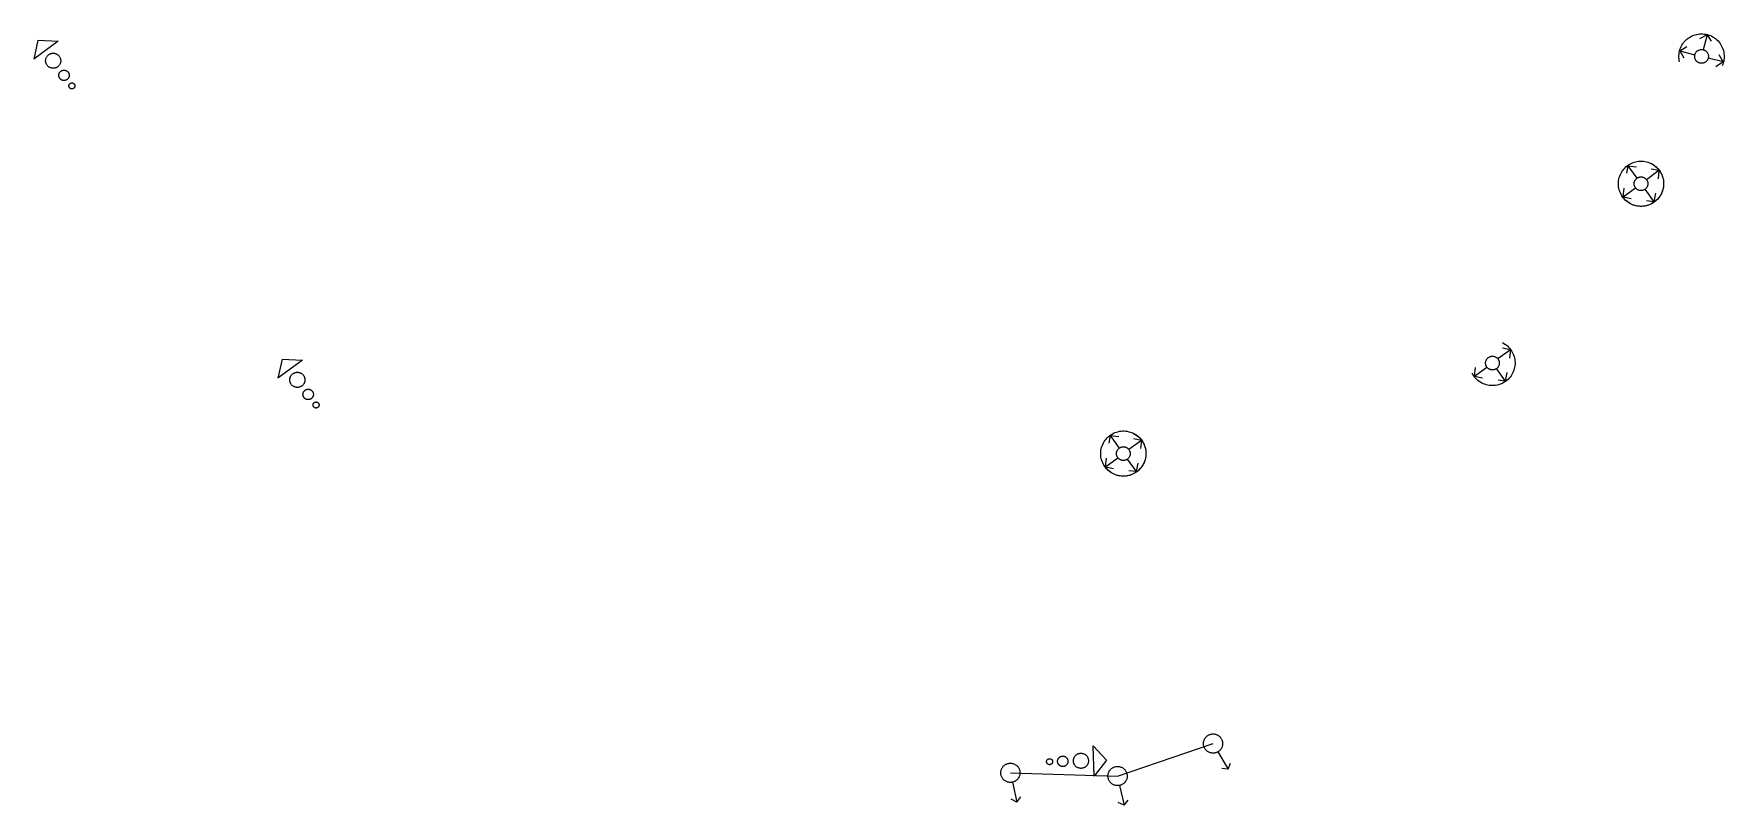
# Model space of a CAD drawing. Header units: inches. Extents: x 21905 to 29562, y 37649 to 43473.
# Drawn here: x 24422 to 24970, y 39892 to 40142 of the extents above; entities that cross this region are included whole.
import ezdxf

# ---------------------------------------------------------------- set-up
doc = ezdxf.new("R2010")
doc.units = ezdxf.units.IN
doc.header["$MEASUREMENT"] = 0

msp = doc.modelspace()

# ---------------------------------------------------------------- linework, layer by layer
for points in [[(24955.54, 40133.16), (24955.43, 40133.66), (24955.36, 40134.16), (24955.33, 40134.67), (24955.33, 40135.18), (24955.36, 40135.68), (24955.43, 40136.19), (24955.54, 40136.68), (24955.68, 40137.17), (24955.85, 40137.65), (24956.05, 40138.12), (24956.29, 40138.57), (24956.56, 40139), (24956.85, 40139.41), (24957.18, 40139.8), (24957.53, 40140.17), (24957.9, 40140.51), (24958.3, 40140.83), (24958.72, 40141.12), (24959.15, 40141.38), (24959.61, 40141.6), (24960.08, 40141.8), (24960.56, 40141.96), (24961.05, 40142.09), (24961.55, 40142.18), (24962.05, 40142.24), (24962.56, 40142.27), (24963.07, 40142.26), (24963.58, 40142.21), (24964.08, 40142.13), (24964.57, 40142.02), (24965.06, 40141.87), (24965.53, 40141.69), (24965.99, 40141.47), (24966.44, 40141.23), (24966.87, 40140.95), (24967.27, 40140.65), (24967.66, 40140.32), (24968.02, 40139.96), (24968.35, 40139.58), (24968.66, 40139.17), (24968.94, 40138.75), (24969.19, 40138.31), (24969.41, 40137.85), (24969.59, 40137.38), (24969.75, 40136.89), (24969.87, 40136.4), (24969.95, 40135.9), (24970, 40135.39), (24970.02, 40134.88), (24969.99, 40134.37), (24969.94, 40133.87), (24969.85, 40133.37), (24969.72, 40132.88), (24969.57, 40132.39), (24969.37, 40131.92)], [(24964.47, 40141.96), (24962, 40140.62)], [(24964.47, 40141.96), (24963.22, 40137.1)], [(24964.47, 40141.96), (24965.81, 40139.87)], [(24423.12, 40140.2), (24421.79, 40134.03)], [(24429.73, 40139.94), (24421.79, 40134.03)], [(24423.12, 40140.2), (24429.73, 40139.94)], [(24430.53, 40133.54), (24430.52, 40133.37), (24430.5, 40133.2), (24430.47, 40133.03), (24430.43, 40132.86), (24430.38, 40132.7), (24430.32, 40132.54), (24430.24, 40132.39), (24430.16, 40132.24), (24430.06, 40132.1), (24429.95, 40131.96), (24429.84, 40131.83), (24429.72, 40131.72), (24429.59, 40131.61), (24429.45, 40131.5), (24429.3, 40131.41), (24429.15, 40131.33), (24429, 40131.26), (24428.83, 40131.21), (24428.67, 40131.16), (24428.5, 40131.12), (24428.33, 40131.1), (24428.16, 40131.09), (24427.99, 40131.09), (24427.82, 40131.1), (24427.65, 40131.12), (24427.48, 40131.16), (24427.32, 40131.21), (24427.16, 40131.26), (24427, 40131.33), (24426.85, 40131.41), (24426.71, 40131.5), (24426.57, 40131.61), (24426.44, 40131.72), (24426.31, 40131.83), (24426.2, 40131.96), (24426.09, 40132.1), (24426, 40132.24), (24425.91, 40132.39), (24425.84, 40132.54), (24425.77, 40132.7), (24425.72, 40132.86), (24425.68, 40133.03), (24425.65, 40133.2), (24425.63, 40133.37), (24425.63, 40133.54), (24425.63, 40133.71), (24425.65, 40133.88), (24425.68, 40134.05), (24425.72, 40134.21), (24425.77, 40134.38), (24425.84, 40134.53), (24425.91, 40134.69), (24426, 40134.84), (24426.09, 40134.98), (24426.2, 40135.11), (24426.31, 40135.24), (24426.44, 40135.36), (24426.57, 40135.47), (24426.71, 40135.57), (24426.85, 40135.66), (24427, 40135.74), (24427.16, 40135.81), (24427.32, 40135.87), (24427.48, 40135.91), (24427.65, 40135.95), (24427.82, 40135.97), (24427.99, 40135.99), (24428.16, 40135.99), (24428.33, 40135.97), (24428.5, 40135.95), (24428.67, 40135.91), (24428.83, 40135.87), (24429, 40135.81), (24429.15, 40135.74), (24429.3, 40135.66), (24429.45, 40135.57), (24429.59, 40135.47), (24429.72, 40135.36), (24429.84, 40135.24), (24429.95, 40135.11), (24430.06, 40134.98), (24430.16, 40134.84), (24430.24, 40134.69), (24430.32, 40134.53), (24430.38, 40134.38), (24430.43, 40134.21), (24430.47, 40134.05), (24430.5, 40133.88), (24430.52, 40133.71), (24430.53, 40133.54)], [(24955.66, 40136.74), (24957.91, 40138.19)], [(24955.66, 40136.74), (24960.52, 40135.5)], [(24955.66, 40136.74), (24956.91, 40134.43)], [(24964.9, 40134.94), (24964.89, 40134.79), (24964.88, 40134.63), (24964.85, 40134.48), (24964.81, 40134.33), (24964.77, 40134.18), (24964.71, 40134.04), (24964.64, 40133.9), (24964.56, 40133.76), (24964.47, 40133.64), (24964.38, 40133.51), (24964.28, 40133.4), (24964.16, 40133.29), (24964.04, 40133.19), (24963.92, 40133.1), (24963.79, 40133.02), (24963.65, 40132.94), (24963.51, 40132.88), (24963.36, 40132.83), (24963.21, 40132.78), (24963.06, 40132.75), (24962.91, 40132.73), (24962.75, 40132.72), (24962.6, 40132.72), (24962.44, 40132.73), (24962.29, 40132.75), (24962.13, 40132.78), (24961.99, 40132.83), (24961.84, 40132.88), (24961.7, 40132.94), (24961.56, 40133.02), (24961.43, 40133.1), (24961.3, 40133.19), (24961.18, 40133.29), (24961.07, 40133.4), (24960.97, 40133.51), (24960.87, 40133.64), (24960.78, 40133.76), (24960.71, 40133.9), (24960.64, 40134.04), (24960.58, 40134.18), (24960.53, 40134.33), (24960.49, 40134.48), (24960.47, 40134.63), (24960.45, 40134.79), (24960.45, 40134.94), (24960.45, 40135.1), (24960.47, 40135.25), (24960.49, 40135.41), (24960.53, 40135.56), (24960.58, 40135.71), (24960.64, 40135.85), (24960.71, 40135.99), (24960.78, 40136.12), (24960.87, 40136.25), (24960.97, 40136.38), (24961.07, 40136.49), (24961.18, 40136.6), (24961.3, 40136.7), (24961.43, 40136.79), (24961.56, 40136.87), (24961.7, 40136.95), (24961.84, 40137.01), (24961.99, 40137.06), (24962.13, 40137.1), (24962.29, 40137.14), (24962.44, 40137.16), (24962.6, 40137.17), (24962.75, 40137.17), (24962.91, 40137.16), (24963.06, 40137.14), (24963.21, 40137.1), (24963.36, 40137.06), (24963.51, 40137.01), (24963.65, 40136.95), (24963.79, 40136.87), (24963.92, 40136.79), (24964.04, 40136.7), (24964.16, 40136.6), (24964.28, 40136.49), (24964.38, 40136.38), (24964.47, 40136.25), (24964.56, 40136.12), (24964.64, 40135.99), (24964.71, 40135.85), (24964.77, 40135.71), (24964.81, 40135.56), (24964.85, 40135.41), (24964.88, 40135.25), (24964.89, 40135.1), (24964.9, 40134.94)], [(24433.28, 40128.81), (24433.28, 40128.69), (24433.27, 40128.58), (24433.25, 40128.46), (24433.22, 40128.35), (24433.18, 40128.23), (24433.14, 40128.12), (24433.08, 40128.02), (24433.03, 40127.92), (24432.96, 40127.82), (24432.89, 40127.73), (24432.81, 40127.64), (24432.72, 40127.56), (24432.63, 40127.48), (24432.54, 40127.41), (24432.44, 40127.35), (24432.33, 40127.29), (24432.23, 40127.25), (24432.12, 40127.21), (24432, 40127.17), (24431.89, 40127.15), (24431.77, 40127.13), (24431.65, 40127.12), (24431.54, 40127.12), (24431.42, 40127.13), (24431.3, 40127.15), (24431.19, 40127.17), (24431.07, 40127.21), (24430.96, 40127.25), (24430.86, 40127.29), (24430.75, 40127.35), (24430.65, 40127.41), (24430.56, 40127.48), (24430.47, 40127.56), (24430.38, 40127.64), (24430.3, 40127.73), (24430.23, 40127.82), (24430.16, 40127.92), (24430.11, 40128.02), (24430.05, 40128.12), (24430.01, 40128.23), (24429.97, 40128.35), (24429.94, 40128.46), (24429.92, 40128.58), (24429.91, 40128.69), (24429.91, 40128.81), (24429.91, 40128.93), (24429.92, 40129.05), (24429.94, 40129.16), (24429.97, 40129.28), (24430.01, 40129.39), (24430.05, 40129.5), (24430.11, 40129.6), (24430.16, 40129.7), (24430.23, 40129.8), (24430.3, 40129.9), (24430.38, 40129.98), (24430.47, 40130.06), (24430.56, 40130.14), (24430.65, 40130.21), (24430.75, 40130.27), (24430.86, 40130.33), (24430.96, 40130.38), (24431.07, 40130.42), (24431.19, 40130.45), (24431.3, 40130.47), (24431.42, 40130.49), (24431.54, 40130.5), (24431.65, 40130.5), (24431.77, 40130.49), (24431.89, 40130.47), (24432, 40130.45), (24432.12, 40130.42), (24432.23, 40130.38), (24432.33, 40130.33), (24432.44, 40130.27), (24432.54, 40130.21), (24432.63, 40130.14), (24432.72, 40130.06), (24432.81, 40129.98), (24432.89, 40129.9), (24432.96, 40129.8), (24433.03, 40129.7), (24433.08, 40129.6), (24433.14, 40129.5), (24433.18, 40129.39), (24433.22, 40129.28), (24433.25, 40129.16), (24433.27, 40129.05), (24433.28, 40128.93), (24433.28, 40128.81)], [(24969.69, 40133.15), (24964.83, 40134.39)], [(24969.69, 40133.15), (24967.29, 40131.61)], [(24969.69, 40133.15), (24968.41, 40135.5)], [(24435.13, 40125.38), (24435.13, 40125.31), (24435.12, 40125.24), (24435.11, 40125.17), (24435.09, 40125.11), (24435.07, 40125.04), (24435.04, 40124.98), (24435.01, 40124.92), (24434.98, 40124.86), (24434.94, 40124.8), (24434.9, 40124.75), (24434.85, 40124.7), (24434.81, 40124.65), (24434.75, 40124.61), (24434.7, 40124.57), (24434.64, 40124.53), (24434.58, 40124.5), (24434.52, 40124.47), (24434.45, 40124.45), (24434.39, 40124.43), (24434.32, 40124.41), (24434.25, 40124.4), (24434.19, 40124.4), (24434.12, 40124.4), (24434.05, 40124.4), (24433.98, 40124.41), (24433.91, 40124.43), (24433.85, 40124.45), (24433.79, 40124.47), (24433.72, 40124.5), (24433.66, 40124.53), (24433.6, 40124.57), (24433.55, 40124.61), (24433.5, 40124.65), (24433.45, 40124.7), (24433.4, 40124.75), (24433.36, 40124.8), (24433.32, 40124.86), (24433.29, 40124.92), (24433.26, 40124.98), (24433.23, 40125.04), (24433.21, 40125.11), (24433.2, 40125.17), (24433.18, 40125.24), (24433.18, 40125.31), (24433.17, 40125.38), (24433.18, 40125.44), (24433.18, 40125.51), (24433.2, 40125.58), (24433.21, 40125.65), (24433.23, 40125.71), (24433.26, 40125.77), (24433.29, 40125.84), (24433.32, 40125.89), (24433.36, 40125.95), (24433.4, 40126.01), (24433.45, 40126.06), (24433.5, 40126.1), (24433.55, 40126.15), (24433.6, 40126.19), (24433.66, 40126.22), (24433.72, 40126.26), (24433.79, 40126.28), (24433.85, 40126.31), (24433.91, 40126.33), (24433.98, 40126.34), (24434.05, 40126.35), (24434.12, 40126.35), (24434.19, 40126.35), (24434.25, 40126.35), (24434.32, 40126.34), (24434.39, 40126.33), (24434.45, 40126.31), (24434.52, 40126.28), (24434.58, 40126.26), (24434.64, 40126.22), (24434.7, 40126.19), (24434.75, 40126.15), (24434.81, 40126.1), (24434.85, 40126.06), (24434.9, 40126.01), (24434.94, 40125.95), (24434.98, 40125.89), (24435.01, 40125.84), (24435.04, 40125.77), (24435.07, 40125.71), (24435.09, 40125.65), (24435.11, 40125.58), (24435.12, 40125.51), (24435.13, 40125.44), (24435.13, 40125.38)], [(24950.37, 40093.66), (24950.35, 40093.15), (24950.3, 40092.64), (24950.21, 40092.13), (24950.09, 40091.64), (24949.93, 40091.15), (24949.74, 40090.67), (24949.51, 40090.21), (24949.26, 40089.77), (24948.97, 40089.35), (24948.65, 40088.94), (24948.31, 40088.56), (24947.94, 40088.21), (24947.55, 40087.88), (24947.14, 40087.58), (24946.7, 40087.31), (24946.25, 40087.06), (24945.78, 40086.86), (24945.3, 40086.68), (24944.81, 40086.54), (24944.31, 40086.43), (24943.8, 40086.36), (24943.29, 40086.33), (24942.78, 40086.33), (24942.27, 40086.36), (24941.76, 40086.43), (24941.26, 40086.54), (24940.77, 40086.68), (24940.29, 40086.86), (24939.82, 40087.06), (24939.37, 40087.31), (24938.93, 40087.58), (24938.52, 40087.88), (24938.13, 40088.21), (24937.76, 40088.56), (24937.42, 40088.94), (24937.1, 40089.35), (24936.82, 40089.77), (24936.56, 40090.21), (24936.34, 40090.67), (24936.14, 40091.15), (24935.99, 40091.64), (24935.86, 40092.13), (24935.77, 40092.64), (24935.72, 40093.15), (24935.7, 40093.66), (24935.72, 40094.17), (24935.77, 40094.68), (24935.86, 40095.18), (24935.99, 40095.68), (24936.14, 40096.17), (24936.34, 40096.64), (24936.56, 40097.1), (24936.82, 40097.54), (24937.1, 40097.97), (24937.42, 40098.37), (24937.76, 40098.75), (24938.13, 40099.11), (24938.52, 40099.44), (24938.93, 40099.74), (24939.37, 40100.01), (24939.82, 40100.25), (24940.29, 40100.46), (24940.77, 40100.63), (24941.26, 40100.77), (24941.76, 40100.88), (24942.27, 40100.95), (24942.78, 40100.99), (24943.29, 40100.99), (24943.8, 40100.95), (24944.31, 40100.88), (24944.81, 40100.77), (24945.3, 40100.63), (24945.78, 40100.46), (24946.25, 40100.25), (24946.7, 40100.01), (24947.14, 40099.74), (24947.55, 40099.44), (24947.94, 40099.11), (24948.31, 40098.75), (24948.65, 40098.37), (24948.97, 40097.97), (24949.26, 40097.54), (24949.51, 40097.1), (24949.74, 40096.64), (24949.93, 40096.17), (24950.09, 40095.68), (24950.21, 40095.18), (24950.3, 40094.68), (24950.35, 40094.17), (24950.37, 40093.66)], [(24946.19, 40100.3), (24946.64, 40100.07), (24947.07, 40099.8), (24947.48, 40099.51), (24947.88, 40099.19), (24948.25, 40098.84), (24948.59, 40098.47), (24948.91, 40098.07), (24949.2, 40097.65), (24949.46, 40097.22), (24949.69, 40096.76), (24949.89, 40096.29), (24950.05, 40095.81), (24950.18, 40095.32), (24950.28, 40094.82), (24950.34, 40094.32), (24950.37, 40093.81), (24950.36, 40093.3), (24950.32, 40092.8), (24950.24, 40092.3), (24950.13, 40091.8), (24949.98, 40091.31), (24949.8, 40090.84), (24949.59, 40090.38), (24949.35, 40089.93), (24949.07, 40089.5), (24948.77, 40089.09), (24948.44, 40088.71), (24948.08, 40088.35), (24947.7, 40088.01), (24947.3, 40087.7), (24946.88, 40087.42), (24946.43, 40087.17), (24945.98, 40086.95), (24945.5, 40086.76), (24945.02, 40086.6), (24944.53, 40086.48), (24944.03, 40086.4), (24943.52, 40086.34), (24943.01, 40086.33), (24942.51, 40086.34), (24942, 40086.4), (24941.5, 40086.49), (24941.01, 40086.61), (24940.52, 40086.76), (24940.05, 40086.95), (24939.59, 40087.18), (24939.15, 40087.43), (24938.73, 40087.71), (24938.33, 40088.02), (24937.95, 40088.36), (24937.6, 40088.72), (24937.27, 40089.11), (24936.96, 40089.52), (24936.69, 40089.95), (24936.45, 40090.39)], [(24938.75, 40099.49), (24938.28, 40097.06)], [(24938.75, 40099.49), (24941.72, 40095.45)], [(24938.75, 40099.49), (24941.54, 40099.17)], [(24948.87, 40097.94), (24944.83, 40094.97)], [(24948.87, 40097.94), (24946.3, 40098.43)], [(24948.87, 40097.94), (24948.57, 40095.28)], [(24937.2, 40089.37), (24941.24, 40092.34)], [(24937.2, 40089.37), (24937.53, 40092.21)], [(24945.26, 40093.66), (24945.26, 40093.5), (24945.24, 40093.35), (24945.21, 40093.19), (24945.18, 40093.04), (24945.13, 40092.9), (24945.07, 40092.75), (24945, 40092.61), (24944.92, 40092.48), (24944.84, 40092.35), (24944.74, 40092.23), (24944.64, 40092.11), (24944.53, 40092), (24944.41, 40091.9), (24944.28, 40091.81), (24944.15, 40091.73), (24944.01, 40091.66), (24943.87, 40091.59), (24943.72, 40091.54), (24943.57, 40091.5), (24943.42, 40091.46), (24943.27, 40091.44), (24943.11, 40091.43), (24942.96, 40091.43), (24942.8, 40091.44), (24942.65, 40091.46), (24942.5, 40091.5), (24942.35, 40091.54), (24942.2, 40091.59), (24942.06, 40091.66), (24941.92, 40091.73), (24941.79, 40091.81), (24941.67, 40091.9), (24941.55, 40092), (24941.43, 40092.11), (24941.33, 40092.23), (24941.23, 40092.35), (24941.15, 40092.48), (24941.07, 40092.61), (24941, 40092.75), (24940.94, 40092.9), (24940.9, 40093.04), (24940.86, 40093.19), (24940.83, 40093.35), (24940.81, 40093.5), (24940.81, 40093.66), (24940.81, 40093.81), (24940.83, 40093.97), (24940.86, 40094.12), (24940.9, 40094.27), (24940.94, 40094.42), (24941, 40094.56), (24941.07, 40094.7), (24941.15, 40094.84), (24941.23, 40094.97), (24941.33, 40095.09), (24941.43, 40095.2), (24941.55, 40095.31), (24941.67, 40095.41), (24941.79, 40095.5), (24941.92, 40095.59), (24942.06, 40095.66), (24942.2, 40095.72), (24942.35, 40095.77), (24942.5, 40095.82), (24942.65, 40095.85), (24942.8, 40095.87), (24942.96, 40095.88), (24943.11, 40095.88), (24943.27, 40095.87), (24943.42, 40095.85), (24943.57, 40095.82), (24943.72, 40095.77), (24943.87, 40095.72), (24944.01, 40095.66), (24944.15, 40095.59), (24944.28, 40095.5), (24944.41, 40095.41), (24944.53, 40095.31), (24944.64, 40095.2), (24944.74, 40095.09), (24944.84, 40094.97), (24944.92, 40094.84), (24945, 40094.7), (24945.07, 40094.56), (24945.13, 40094.42), (24945.18, 40094.27), (24945.21, 40094.12), (24945.24, 40093.97), (24945.26, 40093.81), (24945.26, 40093.66)], [(24947.32, 40087.82), (24944.35, 40091.86)], [(24937.2, 40089.37), (24939.83, 40088.87)], [(24947.32, 40087.82), (24944.86, 40088.1)], [(24947.32, 40087.82), (24947.85, 40090.58)], [(24898, 40042.17), (24898.45, 40041.94), (24898.89, 40041.68), (24899.3, 40041.38), (24899.7, 40041.06), (24900.06, 40040.71), (24900.41, 40040.34), (24900.73, 40039.94), (24901.02, 40039.52), (24901.28, 40039.09), (24901.51, 40038.63), (24901.7, 40038.17), (24901.87, 40037.68), (24902, 40037.19), (24902.1, 40036.69), (24902.16, 40036.19), (24902.19, 40035.68), (24902.18, 40035.18), (24902.14, 40034.67), (24902.06, 40034.17), (24901.95, 40033.67), (24901.8, 40033.18), (24901.62, 40032.71), (24901.41, 40032.25), (24901.16, 40031.8), (24900.89, 40031.37), (24900.59, 40030.97), (24900.26, 40030.58), (24899.9, 40030.22), (24899.52, 40029.88), (24899.12, 40029.57), (24898.69, 40029.29), (24898.25, 40029.04), (24897.8, 40028.82), (24897.32, 40028.63), (24896.84, 40028.47), (24896.35, 40028.35), (24895.85, 40028.27), (24895.34, 40028.21), (24894.83, 40028.2), (24894.32, 40028.22), (24893.82, 40028.27), (24893.32, 40028.36), (24892.83, 40028.48), (24892.34, 40028.64), (24891.87, 40028.83), (24891.41, 40029.05), (24890.97, 40029.3), (24890.55, 40029.58), (24890.15, 40029.89), (24889.77, 40030.23), (24889.41, 40030.59), (24889.08, 40030.98), (24888.78, 40031.39), (24888.51, 40031.82), (24888.27, 40032.27)], [(24897.08, 40035.53), (24897.08, 40035.37), (24897.06, 40035.22), (24897.03, 40035.06), (24897, 40034.91), (24896.95, 40034.77), (24896.89, 40034.62), (24896.82, 40034.48), (24896.74, 40034.35), (24896.66, 40034.22), (24896.56, 40034.1), (24896.46, 40033.98), (24896.34, 40033.87), (24896.23, 40033.77), (24896.1, 40033.68), (24895.97, 40033.6), (24895.83, 40033.53), (24895.69, 40033.46), (24895.54, 40033.41), (24895.39, 40033.37), (24895.24, 40033.33), (24895.09, 40033.31), (24894.93, 40033.3), (24894.78, 40033.3), (24894.62, 40033.31), (24894.47, 40033.33), (24894.32, 40033.37), (24894.17, 40033.41), (24894.02, 40033.46), (24893.88, 40033.53), (24893.74, 40033.6), (24893.61, 40033.68), (24893.48, 40033.77), (24893.36, 40033.87), (24893.25, 40033.98), (24893.15, 40034.1), (24893.05, 40034.22), (24892.97, 40034.35), (24892.89, 40034.48), (24892.82, 40034.62), (24892.76, 40034.77), (24892.71, 40034.91), (24892.68, 40035.06), (24892.65, 40035.22), (24892.63, 40035.37), (24892.63, 40035.53), (24892.63, 40035.68), (24892.65, 40035.84), (24892.68, 40035.99), (24892.71, 40036.14), (24892.76, 40036.29), (24892.82, 40036.43), (24892.89, 40036.57), (24892.97, 40036.71), (24893.05, 40036.84), (24893.15, 40036.96), (24893.25, 40037.07), (24893.36, 40037.18), (24893.48, 40037.28), (24893.61, 40037.37), (24893.74, 40037.46), (24893.88, 40037.53), (24894.02, 40037.59), (24894.17, 40037.65), (24894.32, 40037.69), (24894.47, 40037.72), (24894.62, 40037.74), (24894.78, 40037.75), (24894.93, 40037.75), (24895.09, 40037.74), (24895.24, 40037.72), (24895.39, 40037.69), (24895.54, 40037.65), (24895.69, 40037.59), (24895.83, 40037.53), (24895.97, 40037.46), (24896.1, 40037.37), (24896.23, 40037.28), (24896.34, 40037.18), (24896.46, 40037.07), (24896.56, 40036.96), (24896.66, 40036.84), (24896.74, 40036.71), (24896.82, 40036.57), (24896.89, 40036.43), (24896.95, 40036.29), (24897, 40036.14), (24897.03, 40035.99), (24897.06, 40035.84), (24897.08, 40035.68), (24897.08, 40035.53)], [(24900.69, 40039.81), (24896.65, 40036.85)], [(24900.69, 40039.81), (24898.12, 40040.31)], [(24900.69, 40039.81), (24900.38, 40037.15)], [(24502.3, 40036.75), (24500.97, 40030.58)], [(24508.91, 40036.48), (24500.97, 40030.58)], [(24502.3, 40036.75), (24508.91, 40036.48)], [(24509.71, 40030.08), (24509.7, 40029.91), (24509.68, 40029.74), (24509.65, 40029.57), (24509.61, 40029.41), (24509.56, 40029.24), (24509.5, 40029.09), (24509.42, 40028.93), (24509.34, 40028.78), (24509.24, 40028.64), (24509.13, 40028.51), (24509.02, 40028.38), (24508.9, 40028.26), (24508.77, 40028.15), (24508.63, 40028.05), (24508.48, 40027.96), (24508.33, 40027.88), (24508.18, 40027.81), (24508.01, 40027.75), (24507.85, 40027.7), (24507.68, 40027.67), (24507.51, 40027.64), (24507.34, 40027.63), (24507.17, 40027.63), (24507, 40027.64), (24506.83, 40027.67), (24506.66, 40027.7), (24506.5, 40027.75), (24506.34, 40027.81), (24506.18, 40027.88), (24506.03, 40027.96), (24505.89, 40028.05), (24505.75, 40028.15), (24505.62, 40028.26), (24505.49, 40028.38), (24505.38, 40028.51), (24505.27, 40028.64), (24505.18, 40028.78), (24505.09, 40028.93), (24505.02, 40029.09), (24504.95, 40029.24), (24504.9, 40029.41), (24504.86, 40029.57), (24504.83, 40029.74), (24504.81, 40029.91), (24504.81, 40030.08), (24504.81, 40030.25), (24504.83, 40030.42), (24504.86, 40030.59), (24504.9, 40030.76), (24504.95, 40030.92), (24505.02, 40031.08), (24505.09, 40031.23), (24505.18, 40031.38), (24505.27, 40031.52), (24505.38, 40031.66), (24505.49, 40031.78), (24505.62, 40031.9), (24505.75, 40032.01), (24505.89, 40032.11), (24506.03, 40032.2), (24506.18, 40032.28), (24506.34, 40032.35), (24506.5, 40032.41), (24506.66, 40032.46), (24506.83, 40032.5), (24507, 40032.52), (24507.17, 40032.53), (24507.34, 40032.53), (24507.51, 40032.52), (24507.68, 40032.5), (24507.85, 40032.46), (24508.01, 40032.41), (24508.18, 40032.35), (24508.33, 40032.28), (24508.48, 40032.2), (24508.63, 40032.11), (24508.77, 40032.01), (24508.9, 40031.9), (24509.02, 40031.78), (24509.13, 40031.66), (24509.24, 40031.52), (24509.34, 40031.38), (24509.42, 40031.23), (24509.5, 40031.08), (24509.56, 40030.92), (24509.61, 40030.76), (24509.65, 40030.59), (24509.68, 40030.42), (24509.7, 40030.25), (24509.71, 40030.08)], [(24889.02, 40031.24), (24893.06, 40034.21)], [(24889.02, 40031.24), (24889.34, 40034.08)], [(24899.14, 40029.69), (24896.17, 40033.73)], [(24899.14, 40029.69), (24899.67, 40032.45)], [(24512.46, 40025.36), (24512.46, 40025.24), (24512.45, 40025.12), (24512.43, 40025.01), (24512.4, 40024.89), (24512.36, 40024.78), (24512.32, 40024.67), (24512.26, 40024.56), (24512.21, 40024.46), (24512.14, 40024.36), (24512.07, 40024.27), (24511.99, 40024.18), (24511.9, 40024.1), (24511.81, 40024.03), (24511.72, 40023.96), (24511.62, 40023.9), (24511.51, 40023.84), (24511.41, 40023.79), (24511.3, 40023.75), (24511.18, 40023.72), (24511.07, 40023.69), (24510.95, 40023.68), (24510.83, 40023.67), (24510.72, 40023.67), (24510.6, 40023.68), (24510.48, 40023.69), (24510.37, 40023.72), (24510.25, 40023.75), (24510.14, 40023.79), (24510.04, 40023.84), (24509.93, 40023.9), (24509.83, 40023.96), (24509.74, 40024.03), (24509.65, 40024.1), (24509.56, 40024.18), (24509.48, 40024.27), (24509.41, 40024.36), (24509.34, 40024.46), (24509.29, 40024.56), (24509.23, 40024.67), (24509.19, 40024.78), (24509.15, 40024.89), (24509.12, 40025.01), (24509.1, 40025.12), (24509.09, 40025.24), (24509.09, 40025.36), (24509.09, 40025.47), (24509.1, 40025.59), (24509.12, 40025.71), (24509.15, 40025.82), (24509.19, 40025.93), (24509.23, 40026.04), (24509.29, 40026.15), (24509.34, 40026.25), (24509.41, 40026.35), (24509.48, 40026.44), (24509.56, 40026.53), (24509.65, 40026.61), (24509.74, 40026.69), (24509.83, 40026.75), (24509.93, 40026.82), (24510.04, 40026.87), (24510.14, 40026.92), (24510.25, 40026.96), (24510.37, 40026.99), (24510.48, 40027.02), (24510.6, 40027.03), (24510.72, 40027.04), (24510.83, 40027.04), (24510.95, 40027.03), (24511.07, 40027.02), (24511.18, 40026.99), (24511.3, 40026.96), (24511.41, 40026.92), (24511.51, 40026.87), (24511.62, 40026.82), (24511.72, 40026.75), (24511.81, 40026.69), (24511.9, 40026.61), (24511.99, 40026.53), (24512.07, 40026.44), (24512.14, 40026.35), (24512.21, 40026.25), (24512.26, 40026.15), (24512.32, 40026.04), (24512.36, 40025.93), (24512.4, 40025.82), (24512.43, 40025.71), (24512.45, 40025.59), (24512.46, 40025.47), (24512.46, 40025.36)], [(24889.02, 40031.24), (24891.65, 40030.74)], [(24899.14, 40029.69), (24896.67, 40029.98)], [(24514.31, 40021.92), (24514.31, 40021.85), (24514.3, 40021.79), (24514.29, 40021.72), (24514.27, 40021.65), (24514.25, 40021.59), (24514.22, 40021.52), (24514.19, 40021.46), (24514.16, 40021.4), (24514.12, 40021.35), (24514.08, 40021.29), (24514.03, 40021.24), (24513.99, 40021.2), (24513.93, 40021.15), (24513.88, 40021.11), (24513.82, 40021.08), (24513.76, 40021.04), (24513.7, 40021.02), (24513.63, 40020.99), (24513.57, 40020.97), (24513.5, 40020.96), (24513.43, 40020.95), (24513.37, 40020.94), (24513.3, 40020.94), (24513.23, 40020.95), (24513.16, 40020.96), (24513.09, 40020.97), (24513.03, 40020.99), (24512.97, 40021.02), (24512.9, 40021.04), (24512.84, 40021.08), (24512.78, 40021.11), (24512.73, 40021.15), (24512.68, 40021.2), (24512.63, 40021.24), (24512.58, 40021.29), (24512.54, 40021.35), (24512.5, 40021.4), (24512.47, 40021.46), (24512.44, 40021.52), (24512.41, 40021.59), (24512.39, 40021.65), (24512.38, 40021.72), (24512.36, 40021.79), (24512.36, 40021.85), (24512.35, 40021.92), (24512.36, 40021.99), (24512.36, 40022.06), (24512.38, 40022.13), (24512.39, 40022.19), (24512.41, 40022.26), (24512.44, 40022.32), (24512.47, 40022.38), (24512.5, 40022.44), (24512.54, 40022.5), (24512.58, 40022.55), (24512.63, 40022.6), (24512.68, 40022.65), (24512.73, 40022.69), (24512.78, 40022.73), (24512.84, 40022.77), (24512.9, 40022.8), (24512.97, 40022.83), (24513.03, 40022.85), (24513.09, 40022.87), (24513.16, 40022.88), (24513.23, 40022.89), (24513.3, 40022.9), (24513.37, 40022.9), (24513.43, 40022.89), (24513.5, 40022.88), (24513.57, 40022.87), (24513.63, 40022.85), (24513.7, 40022.83), (24513.76, 40022.8), (24513.82, 40022.77), (24513.88, 40022.73), (24513.93, 40022.69), (24513.99, 40022.65), (24514.03, 40022.6), (24514.08, 40022.55), (24514.12, 40022.5), (24514.16, 40022.44), (24514.19, 40022.38), (24514.22, 40022.32), (24514.25, 40022.26), (24514.27, 40022.19), (24514.29, 40022.13), (24514.3, 40022.06), (24514.31, 40021.99), (24514.31, 40021.92)], [(24782.49, 40006.17), (24782.47, 40005.65), (24782.42, 40005.14), (24782.33, 40004.64), (24782.2, 40004.14), (24782.04, 40003.66), (24781.85, 40003.18), (24781.63, 40002.72), (24781.37, 40002.28), (24781.09, 40001.85), (24780.77, 40001.45), (24780.43, 40001.07), (24780.06, 40000.71), (24779.67, 40000.39), (24779.25, 40000.08), (24778.82, 39999.81), (24778.37, 39999.57), (24777.9, 39999.36), (24777.42, 39999.19), (24776.93, 39999.05), (24776.43, 39998.94), (24775.92, 39998.87), (24775.41, 39998.84), (24774.9, 39998.84), (24774.39, 39998.87), (24773.88, 39998.94), (24773.38, 39999.05), (24772.89, 39999.19), (24772.4, 39999.36), (24771.94, 39999.57), (24771.48, 39999.81), (24771.05, 40000.08), (24770.64, 40000.39), (24770.24, 40000.71), (24769.88, 40001.07), (24769.53, 40001.45), (24769.22, 40001.85), (24768.93, 40002.28), (24768.68, 40002.72), (24768.45, 40003.18), (24768.26, 40003.66), (24768.1, 40004.14), (24767.98, 40004.64), (24767.89, 40005.14), (24767.84, 40005.65), (24767.82, 40006.17), (24767.84, 40006.68), (24767.89, 40007.19), (24767.98, 40007.69), (24768.1, 40008.19), (24768.26, 40008.67), (24768.45, 40009.15), (24768.68, 40009.61), (24768.93, 40010.05), (24769.22, 40010.48), (24769.53, 40010.88), (24769.88, 40011.26), (24770.24, 40011.62), (24770.64, 40011.94), (24771.05, 40012.25), (24771.48, 40012.52), (24771.94, 40012.76), (24772.4, 40012.97), (24772.89, 40013.14), (24773.38, 40013.28), (24773.88, 40013.39), (24774.39, 40013.46), (24774.9, 40013.5), (24775.41, 40013.5), (24775.92, 40013.46), (24776.43, 40013.39), (24776.93, 40013.28), (24777.42, 40013.14), (24777.9, 40012.97), (24778.37, 40012.76), (24778.82, 40012.52), (24779.25, 40012.25), (24779.67, 40011.94), (24780.06, 40011.62), (24780.43, 40011.26), (24780.77, 40010.88), (24781.09, 40010.48), (24781.37, 40010.05), (24781.63, 40009.61), (24781.85, 40009.15), (24782.04, 40008.67), (24782.2, 40008.19), (24782.33, 40007.69), (24782.42, 40007.19), (24782.47, 40006.68), (24782.49, 40006.17)], [(24778.3, 40012.81), (24778.75, 40012.58), (24779.19, 40012.31), (24779.6, 40012.02), (24779.99, 40011.7), (24780.36, 40011.35), (24780.71, 40010.97), (24781.02, 40010.58), (24781.31, 40010.16), (24781.57, 40009.72), (24781.8, 40009.27), (24782, 40008.8), (24782.17, 40008.32), (24782.3, 40007.83), (24782.39, 40007.33), (24782.46, 40006.83), (24782.48, 40006.32), (24782.48, 40005.81), (24782.43, 40005.31), (24782.36, 40004.8), (24782.24, 40004.31), (24782.1, 40003.82), (24781.92, 40003.35), (24781.7, 40002.89), (24781.46, 40002.44), (24781.19, 40002.01), (24780.88, 40001.6), (24780.55, 40001.22), (24780.2, 40000.85), (24779.82, 40000.52), (24779.42, 40000.21), (24778.99, 39999.93), (24778.55, 39999.67), (24778.09, 39999.45), (24777.62, 39999.27), (24777.14, 39999.11), (24776.64, 39998.99), (24776.14, 39998.9), (24775.64, 39998.85), (24775.13, 39998.83), (24774.62, 39998.85), (24774.12, 39998.91), (24773.62, 39998.99), (24773.12, 39999.12), (24772.64, 39999.27), (24772.17, 39999.46), (24771.71, 39999.68), (24771.27, 39999.94), (24770.85, 40000.22), (24770.45, 40000.53), (24770.07, 40000.87), (24769.71, 40001.23), (24769.38, 40001.62), (24769.08, 40002.03), (24768.81, 40002.46), (24768.57, 40002.9)], [(24770.87, 40012), (24770.4, 40009.57)], [(24770.87, 40012), (24773.83, 40007.96)], [(24770.87, 40012), (24773.66, 40011.68)], [(24780.99, 40010.45), (24776.95, 40007.48)], [(24780.99, 40010.45), (24778.41, 40010.94)], [(24780.99, 40010.45), (24780.68, 40007.79)], [(24769.31, 40001.88), (24773.36, 40004.85)], [(24769.31, 40001.88), (24769.64, 40004.72)], [(24777.38, 40006.17), (24777.37, 40006.01), (24777.36, 40005.86), (24777.33, 40005.7), (24777.29, 40005.55), (24777.24, 40005.4), (24777.19, 40005.26), (24777.12, 40005.12), (24777.04, 40004.99), (24776.95, 40004.86), (24776.86, 40004.73), (24776.75, 40004.62), (24776.64, 40004.51), (24776.52, 40004.41), (24776.4, 40004.32), (24776.27, 40004.24), (24776.13, 40004.16), (24775.99, 40004.1), (24775.84, 40004.05), (24775.69, 40004), (24775.54, 40003.97), (24775.38, 40003.95), (24775.23, 40003.94), (24775.07, 40003.94), (24774.92, 40003.95), (24774.77, 40003.97), (24774.61, 40004), (24774.46, 40004.05), (24774.32, 40004.1), (24774.18, 40004.16), (24774.04, 40004.24), (24773.91, 40004.32), (24773.78, 40004.41), (24773.66, 40004.51), (24773.55, 40004.62), (24773.45, 40004.73), (24773.35, 40004.86), (24773.26, 40004.99), (24773.19, 40005.12), (24773.12, 40005.26), (24773.06, 40005.4), (24773.01, 40005.55), (24772.97, 40005.7), (24772.95, 40005.86), (24772.93, 40006.01), (24772.93, 40006.17), (24772.93, 40006.32), (24772.95, 40006.48), (24772.97, 40006.63), (24773.01, 40006.78), (24773.06, 40006.93), (24773.12, 40007.07), (24773.19, 40007.21), (24773.26, 40007.35), (24773.35, 40007.47), (24773.45, 40007.6), (24773.55, 40007.71), (24773.66, 40007.82), (24773.78, 40007.92), (24773.91, 40008.01), (24774.04, 40008.09), (24774.18, 40008.17), (24774.32, 40008.23), (24774.46, 40008.28), (24774.61, 40008.33), (24774.77, 40008.36), (24774.92, 40008.38), (24775.07, 40008.39), (24775.23, 40008.39), (24775.38, 40008.38), (24775.54, 40008.36), (24775.69, 40008.33), (24775.84, 40008.28), (24775.99, 40008.23), (24776.13, 40008.17), (24776.27, 40008.09), (24776.4, 40008.01), (24776.52, 40007.92), (24776.64, 40007.82), (24776.75, 40007.71), (24776.86, 40007.6), (24776.95, 40007.47), (24777.04, 40007.35), (24777.12, 40007.21), (24777.19, 40007.07), (24777.24, 40006.93), (24777.29, 40006.78), (24777.33, 40006.63), (24777.36, 40006.48), (24777.37, 40006.32), (24777.38, 40006.17)], [(24779.44, 40000.33), (24776.47, 40004.37)], [(24769.31, 40001.88), (24771.95, 40001.38)], [(24779.44, 40000.33), (24776.97, 40000.61)], [(24779.44, 40000.33), (24779.96, 40003.09)], [(24738.51, 39902.67), (24773.27, 39901.63), (24804.25, 39912.16)], [(24738.51, 39902.67), (24773.27, 39901.63), (24804.25, 39912.16)], [(24765.69, 39901.55), (24765.4, 39911.44)], [(24769.7, 39906.81), (24765.4, 39911.44)], [(24807.36, 39912.34), (24807.36, 39912.13), (24807.35, 39911.91), (24807.33, 39911.69), (24807.29, 39911.48), (24807.23, 39911.27), (24807.16, 39911.06), (24807.08, 39910.86), (24806.98, 39910.67), (24806.87, 39910.48), (24806.75, 39910.3), (24806.61, 39910.13), (24806.46, 39909.97), (24806.31, 39909.82), (24806.14, 39909.68), (24805.96, 39909.56), (24805.77, 39909.45), (24805.58, 39909.35), (24805.38, 39909.26), (24805.18, 39909.19), (24804.97, 39909.13), (24804.75, 39909.09), (24804.54, 39909.06), (24804.32, 39909.05), (24804.1, 39909.05), (24803.88, 39909.07), (24803.67, 39909.1), (24803.46, 39909.15), (24803.25, 39909.21), (24803.05, 39909.29), (24802.85, 39909.38), (24802.66, 39909.48), (24802.47, 39909.6), (24802.3, 39909.73), (24802.13, 39909.87), (24801.98, 39910.03), (24801.84, 39910.19), (24801.7, 39910.36), (24801.59, 39910.54), (24801.48, 39910.73), (24801.39, 39910.93), (24801.31, 39911.13), (24801.24, 39911.34), (24801.19, 39911.55), (24801.16, 39911.77), (24801.14, 39911.98), (24801.13, 39912.2), (24801.14, 39912.42), (24801.17, 39912.63), (24801.21, 39912.85), (24801.26, 39913.06), (24801.33, 39913.26), (24801.42, 39913.46), (24801.51, 39913.66), (24801.63, 39913.85), (24801.75, 39914.03), (24801.89, 39914.2), (24802.03, 39914.35), (24802.19, 39914.5), (24802.36, 39914.64), (24802.54, 39914.77), (24802.72, 39914.88), (24802.92, 39914.98), (24803.12, 39915.07), (24803.32, 39915.14), (24803.53, 39915.2), (24803.74, 39915.24), (24803.96, 39915.27), (24804.18, 39915.28), (24804.39, 39915.28), (24804.61, 39915.26), (24804.83, 39915.23), (24805.04, 39915.18), (24805.25, 39915.12), (24805.45, 39915.04), (24805.65, 39914.95), (24805.84, 39914.84), (24806.02, 39914.73), (24806.2, 39914.6), (24806.36, 39914.45), (24806.52, 39914.3), (24806.66, 39914.14), (24806.79, 39913.96), (24806.91, 39913.78), (24807.02, 39913.59), (24807.11, 39913.4), (24807.19, 39913.19), (24807.25, 39912.99), (24807.3, 39912.77), (24807.34, 39912.56), (24807.36, 39912.34)], [(24807.36, 39912.34), (24807.36, 39912.13), (24807.35, 39911.91), (24807.33, 39911.69), (24807.29, 39911.48), (24807.23, 39911.27), (24807.16, 39911.06), (24807.08, 39910.86), (24806.98, 39910.67), (24806.87, 39910.48), (24806.75, 39910.3), (24806.61, 39910.13), (24806.46, 39909.97), (24806.31, 39909.82), (24806.14, 39909.68), (24805.96, 39909.56), (24805.77, 39909.45), (24805.58, 39909.35), (24805.38, 39909.26), (24805.18, 39909.19), (24804.97, 39909.13), (24804.75, 39909.09), (24804.54, 39909.06), (24804.32, 39909.05), (24804.1, 39909.05), (24803.88, 39909.07), (24803.67, 39909.1), (24803.46, 39909.15), (24803.25, 39909.21), (24803.05, 39909.29), (24802.85, 39909.38), (24802.66, 39909.48), (24802.47, 39909.6), (24802.3, 39909.73), (24802.13, 39909.87), (24801.98, 39910.03), (24801.84, 39910.19), (24801.7, 39910.36), (24801.59, 39910.54), (24801.48, 39910.73), (24801.39, 39910.93), (24801.31, 39911.13), (24801.24, 39911.34), (24801.19, 39911.55), (24801.16, 39911.77), (24801.14, 39911.98), (24801.13, 39912.2), (24801.14, 39912.42), (24801.17, 39912.63), (24801.21, 39912.85), (24801.26, 39913.06), (24801.33, 39913.26), (24801.42, 39913.46), (24801.51, 39913.66), (24801.63, 39913.85), (24801.75, 39914.03), (24801.89, 39914.2), (24802.03, 39914.35), (24802.19, 39914.5), (24802.36, 39914.64), (24802.54, 39914.77), (24802.72, 39914.88), (24802.92, 39914.98), (24803.12, 39915.07), (24803.32, 39915.14), (24803.53, 39915.2), (24803.74, 39915.24), (24803.96, 39915.27), (24804.18, 39915.28), (24804.39, 39915.28), (24804.61, 39915.26), (24804.83, 39915.23), (24805.04, 39915.18), (24805.25, 39915.12), (24805.45, 39915.04), (24805.65, 39914.95), (24805.84, 39914.84), (24806.02, 39914.73), (24806.2, 39914.6), (24806.36, 39914.45), (24806.52, 39914.3), (24806.66, 39914.14), (24806.79, 39913.96), (24806.91, 39913.78), (24807.02, 39913.59), (24807.11, 39913.4), (24807.19, 39913.19), (24807.25, 39912.99), (24807.3, 39912.77), (24807.34, 39912.56), (24807.36, 39912.34)], [(24741.53, 39901.88), (24741.47, 39901.68), (24741.39, 39901.47), (24741.3, 39901.27), (24741.2, 39901.08), (24741.08, 39900.9), (24740.95, 39900.72), (24740.81, 39900.56), (24740.65, 39900.4), (24740.49, 39900.26), (24740.32, 39900.13), (24740.14, 39900.01), (24739.95, 39899.9), (24739.75, 39899.81), (24739.55, 39899.73), (24739.34, 39899.66), (24739.13, 39899.61), (24738.91, 39899.58), (24738.7, 39899.56), (24738.48, 39899.55), (24738.26, 39899.56), (24738.05, 39899.59), (24737.83, 39899.63), (24737.62, 39899.68), (24737.42, 39899.75), (24737.22, 39899.83), (24737.02, 39899.93), (24736.83, 39900.04), (24736.66, 39900.17), (24736.49, 39900.3), (24736.32, 39900.45), (24736.18, 39900.61), (24736.04, 39900.77), (24735.91, 39900.95), (24735.8, 39901.14), (24735.7, 39901.33), (24735.61, 39901.53), (24735.54, 39901.74), (24735.48, 39901.94), (24735.44, 39902.16), (24735.41, 39902.37), (24735.4, 39902.59), (24735.4, 39902.81), (24735.42, 39903.03), (24735.45, 39903.24), (24735.5, 39903.45), (24735.56, 39903.66), (24735.63, 39903.86), (24735.73, 39904.06), (24735.83, 39904.25), (24735.95, 39904.44), (24736.08, 39904.61), (24736.22, 39904.78), (24736.37, 39904.93), (24736.53, 39905.08), (24736.71, 39905.21), (24736.89, 39905.33), (24737.08, 39905.43), (24737.27, 39905.53), (24737.48, 39905.61), (24737.68, 39905.67), (24737.9, 39905.72), (24738.11, 39905.76), (24738.33, 39905.78), (24738.54, 39905.78), (24738.76, 39905.77), (24738.98, 39905.75), (24739.19, 39905.71), (24739.4, 39905.66), (24739.61, 39905.59), (24739.81, 39905.5), (24740, 39905.41), (24740.19, 39905.29), (24740.37, 39905.17), (24740.54, 39905.04), (24740.7, 39904.89), (24740.85, 39904.73), (24740.99, 39904.56), (24741.11, 39904.38), (24741.23, 39904.2), (24741.33, 39904.01), (24741.41, 39903.81), (24741.49, 39903.6), (24741.54, 39903.39), (24741.59, 39903.18), (24741.62, 39902.96), (24741.63, 39902.75), (24741.63, 39902.53), (24741.61, 39902.31), (24741.58, 39902.1), (24741.53, 39901.88)], [(24741.53, 39901.88), (24741.47, 39901.68), (24741.39, 39901.47), (24741.3, 39901.27), (24741.2, 39901.08), (24741.08, 39900.9), (24740.95, 39900.72), (24740.81, 39900.56), (24740.65, 39900.4), (24740.49, 39900.26), (24740.32, 39900.13), (24740.14, 39900.01), (24739.95, 39899.9), (24739.75, 39899.81), (24739.55, 39899.73), (24739.34, 39899.66), (24739.13, 39899.61), (24738.91, 39899.58), (24738.7, 39899.56), (24738.48, 39899.55), (24738.26, 39899.56), (24738.05, 39899.59), (24737.83, 39899.63), (24737.62, 39899.68), (24737.42, 39899.75), (24737.22, 39899.83), (24737.02, 39899.93), (24736.83, 39900.04), (24736.66, 39900.17), (24736.49, 39900.3), (24736.32, 39900.45), (24736.18, 39900.61), (24736.04, 39900.77), (24735.91, 39900.95), (24735.8, 39901.14), (24735.7, 39901.33), (24735.61, 39901.53), (24735.54, 39901.74), (24735.48, 39901.94), (24735.44, 39902.16), (24735.41, 39902.37), (24735.4, 39902.59), (24735.4, 39902.81), (24735.42, 39903.03), (24735.45, 39903.24), (24735.5, 39903.45), (24735.56, 39903.66), (24735.63, 39903.86), (24735.73, 39904.06), (24735.83, 39904.25), (24735.95, 39904.44), (24736.08, 39904.61), (24736.22, 39904.78), (24736.37, 39904.93), (24736.53, 39905.08), (24736.71, 39905.21), (24736.89, 39905.33), (24737.08, 39905.43), (24737.27, 39905.53), (24737.48, 39905.61), (24737.68, 39905.67), (24737.9, 39905.72), (24738.11, 39905.76), (24738.33, 39905.78), (24738.54, 39905.78), (24738.76, 39905.77), (24738.98, 39905.75), (24739.19, 39905.71), (24739.4, 39905.66), (24739.61, 39905.59), (24739.81, 39905.5), (24740, 39905.41), (24740.19, 39905.29), (24740.37, 39905.17), (24740.54, 39905.04), (24740.7, 39904.89), (24740.85, 39904.73), (24740.99, 39904.56), (24741.11, 39904.38), (24741.23, 39904.2), (24741.33, 39904.01), (24741.41, 39903.81), (24741.49, 39903.6), (24741.54, 39903.39), (24741.59, 39903.18), (24741.62, 39902.96), (24741.63, 39902.75), (24741.63, 39902.53), (24741.61, 39902.31), (24741.58, 39902.1), (24741.53, 39901.88)], [(24752.2, 39906.28), (24752.2, 39906.21), (24752.19, 39906.15), (24752.18, 39906.08), (24752.16, 39906.01), (24752.14, 39905.95), (24752.12, 39905.88), (24752.09, 39905.82), (24752.05, 39905.76), (24752.01, 39905.71), (24751.97, 39905.65), (24751.93, 39905.6), (24751.88, 39905.56), (24751.83, 39905.51), (24751.77, 39905.47), (24751.71, 39905.44), (24751.65, 39905.4), (24751.59, 39905.38), (24751.53, 39905.35), (24751.46, 39905.33), (24751.39, 39905.32), (24751.33, 39905.31), (24751.26, 39905.31), (24751.19, 39905.31), (24751.12, 39905.31), (24751.05, 39905.32), (24750.99, 39905.33), (24750.92, 39905.35), (24750.86, 39905.38), (24750.79, 39905.4), (24750.73, 39905.44), (24750.68, 39905.47), (24750.62, 39905.51), (24750.57, 39905.56), (24750.52, 39905.6), (24750.47, 39905.65), (24750.43, 39905.71), (24750.39, 39905.76), (24750.36, 39905.82), (24750.33, 39905.88), (24750.3, 39905.95), (24750.28, 39906.01), (24750.27, 39906.08), (24750.26, 39906.15), (24750.25, 39906.21), (24750.25, 39906.28), (24750.25, 39906.35), (24750.26, 39906.42), (24750.27, 39906.49), (24750.28, 39906.55), (24750.3, 39906.62), (24750.33, 39906.68), (24750.36, 39906.74), (24750.39, 39906.8), (24750.43, 39906.86), (24750.47, 39906.91), (24750.52, 39906.96), (24750.57, 39907.01), (24750.62, 39907.05), (24750.68, 39907.09), (24750.73, 39907.13), (24750.79, 39907.16), (24750.86, 39907.19), (24750.92, 39907.21), (24750.99, 39907.23), (24751.05, 39907.25), (24751.12, 39907.25), (24751.19, 39907.26), (24751.26, 39907.26), (24751.33, 39907.25), (24751.39, 39907.25), (24751.46, 39907.23), (24751.53, 39907.21), (24751.59, 39907.19), (24751.65, 39907.16), (24751.71, 39907.13), (24751.77, 39907.09), (24751.83, 39907.05), (24751.88, 39907.01), (24751.93, 39906.96), (24751.97, 39906.91), (24752.01, 39906.86), (24752.05, 39906.8), (24752.09, 39906.74), (24752.12, 39906.68), (24752.14, 39906.62), (24752.16, 39906.55), (24752.18, 39906.49), (24752.19, 39906.42), (24752.2, 39906.35), (24752.2, 39906.28)], [(24757.19, 39906.4), (24757.19, 39906.29), (24757.17, 39906.17), (24757.15, 39906.05), (24757.12, 39905.94), (24757.09, 39905.83), (24757.04, 39905.72), (24756.99, 39905.61), (24756.93, 39905.51), (24756.87, 39905.41), (24756.8, 39905.32), (24756.72, 39905.23), (24756.63, 39905.15), (24756.54, 39905.08), (24756.45, 39905.01), (24756.35, 39904.94), (24756.24, 39904.89), (24756.13, 39904.84), (24756.02, 39904.8), (24755.91, 39904.77), (24755.8, 39904.74), (24755.68, 39904.73), (24755.56, 39904.72), (24755.44, 39904.72), (24755.33, 39904.73), (24755.21, 39904.74), (24755.09, 39904.77), (24754.98, 39904.8), (24754.87, 39904.84), (24754.76, 39904.89), (24754.66, 39904.94), (24754.56, 39905.01), (24754.46, 39905.08), (24754.37, 39905.15), (24754.29, 39905.23), (24754.21, 39905.32), (24754.14, 39905.41), (24754.07, 39905.51), (24754.01, 39905.61), (24753.96, 39905.72), (24753.92, 39905.83), (24753.88, 39905.94), (24753.85, 39906.05), (24753.83, 39906.17), (24753.82, 39906.29), (24753.82, 39906.4), (24753.82, 39906.52), (24753.83, 39906.64), (24753.85, 39906.76), (24753.88, 39906.87), (24753.92, 39906.98), (24753.96, 39907.09), (24754.01, 39907.2), (24754.07, 39907.3), (24754.14, 39907.4), (24754.21, 39907.49), (24754.29, 39907.58), (24754.37, 39907.66), (24754.46, 39907.73), (24754.56, 39907.8), (24754.66, 39907.87), (24754.76, 39907.92), (24754.87, 39907.97), (24754.98, 39908.01), (24755.09, 39908.04), (24755.21, 39908.07), (24755.33, 39908.08), (24755.44, 39908.09), (24755.56, 39908.09), (24755.68, 39908.08), (24755.8, 39908.07), (24755.91, 39908.04), (24756.02, 39908.01), (24756.13, 39907.97), (24756.24, 39907.92), (24756.35, 39907.87), (24756.45, 39907.8), (24756.54, 39907.73), (24756.63, 39907.66), (24756.72, 39907.58), (24756.8, 39907.49), (24756.87, 39907.4), (24756.93, 39907.3), (24756.99, 39907.2), (24757.04, 39907.09), (24757.09, 39906.98), (24757.12, 39906.87), (24757.15, 39906.76), (24757.17, 39906.64), (24757.19, 39906.52), (24757.19, 39906.4)], [(24763.84, 39906.57), (24763.84, 39906.4), (24763.82, 39906.23), (24763.79, 39906.06), (24763.75, 39905.9), (24763.7, 39905.73), (24763.63, 39905.58), (24763.56, 39905.42), (24763.47, 39905.27), (24763.37, 39905.13), (24763.27, 39905), (24763.16, 39904.87), (24763.03, 39904.75), (24762.9, 39904.64), (24762.76, 39904.54), (24762.62, 39904.45), (24762.47, 39904.37), (24762.31, 39904.3), (24762.15, 39904.24), (24761.99, 39904.19), (24761.82, 39904.16), (24761.65, 39904.14), (24761.48, 39904.12), (24761.31, 39904.12), (24761.14, 39904.14), (24760.97, 39904.16), (24760.8, 39904.19), (24760.63, 39904.24), (24760.47, 39904.3), (24760.32, 39904.37), (24760.17, 39904.45), (24760.02, 39904.54), (24759.88, 39904.64), (24759.75, 39904.75), (24759.63, 39904.87), (24759.51, 39905), (24759.41, 39905.13), (24759.31, 39905.27), (24759.23, 39905.42), (24759.15, 39905.58), (24759.09, 39905.73), (24759.04, 39905.9), (24758.99, 39906.06), (24758.97, 39906.23), (24758.95, 39906.4), (24758.94, 39906.57), (24758.95, 39906.74), (24758.97, 39906.91), (24758.99, 39907.08), (24759.04, 39907.25), (24759.09, 39907.41), (24759.15, 39907.57), (24759.23, 39907.72), (24759.31, 39907.87), (24759.41, 39908.01), (24759.51, 39908.15), (24759.63, 39908.28), (24759.75, 39908.39), (24759.88, 39908.5), (24760.02, 39908.6), (24760.17, 39908.7), (24760.32, 39908.78), (24760.47, 39908.85), (24760.63, 39908.9), (24760.8, 39908.95), (24760.97, 39908.99), (24761.14, 39909.01), (24761.31, 39909.02), (24761.48, 39909.02), (24761.65, 39909.01), (24761.82, 39908.99), (24761.99, 39908.95), (24762.15, 39908.9), (24762.31, 39908.85), (24762.47, 39908.78), (24762.62, 39908.7), (24762.76, 39908.6), (24762.9, 39908.5), (24763.03, 39908.39), (24763.16, 39908.28), (24763.27, 39908.15), (24763.37, 39908.01), (24763.47, 39907.87), (24763.56, 39907.72), (24763.63, 39907.57), (24763.7, 39907.41), (24763.75, 39907.25), (24763.79, 39907.08), (24763.82, 39906.91), (24763.84, 39906.74), (24763.84, 39906.57)], [(24769.7, 39906.81), (24765.69, 39901.55)], [(24805.82, 39909.47), (24809.16, 39903.81)], [(24805.82, 39909.47), (24809.16, 39903.81)], [(24809.16, 39903.81), (24809.93, 39905.78)], [(24809.16, 39903.81), (24809.93, 39905.78)], [(24776.29, 39900.85), (24776.23, 39900.64), (24776.15, 39900.44), (24776.06, 39900.24), (24775.96, 39900.05), (24775.84, 39899.87), (24775.71, 39899.69), (24775.57, 39899.53), (24775.42, 39899.37), (24775.25, 39899.23), (24775.08, 39899.1), (24774.9, 39898.98), (24774.71, 39898.87), (24774.51, 39898.78), (24774.31, 39898.7), (24774.1, 39898.63), (24773.89, 39898.58), (24773.68, 39898.54), (24773.46, 39898.52), (24773.24, 39898.52), (24773.02, 39898.53), (24772.81, 39898.55), (24772.59, 39898.59), (24772.38, 39898.65), (24772.18, 39898.72), (24771.98, 39898.8), (24771.78, 39898.9), (24771.59, 39899.01), (24771.42, 39899.13), (24771.25, 39899.27), (24771.09, 39899.42), (24770.94, 39899.57), (24770.8, 39899.74), (24770.67, 39899.92), (24770.56, 39900.1), (24770.46, 39900.3), (24770.37, 39900.5), (24770.3, 39900.7), (24770.24, 39900.91), (24770.2, 39901.12), (24770.17, 39901.34), (24770.16, 39901.56), (24770.16, 39901.78), (24770.18, 39901.99), (24770.21, 39902.21), (24770.26, 39902.42), (24770.32, 39902.63), (24770.4, 39902.83), (24770.49, 39903.03), (24770.59, 39903.22), (24770.71, 39903.4), (24770.84, 39903.58), (24770.98, 39903.74), (24771.13, 39903.9), (24771.29, 39904.04), (24771.47, 39904.17), (24771.65, 39904.29), (24771.84, 39904.4), (24772.03, 39904.49), (24772.24, 39904.57), (24772.44, 39904.64), (24772.66, 39904.69), (24772.87, 39904.73), (24773.09, 39904.75), (24773.3, 39904.75), (24773.52, 39904.74), (24773.74, 39904.72), (24773.95, 39904.68), (24774.16, 39904.62), (24774.37, 39904.55), (24774.57, 39904.47), (24774.76, 39904.37), (24774.95, 39904.26), (24775.13, 39904.14), (24775.3, 39904), (24775.46, 39903.85), (24775.61, 39903.7), (24775.75, 39903.53), (24775.87, 39903.35), (24775.99, 39903.17), (24776.09, 39902.97), (24776.17, 39902.77), (24776.25, 39902.57), (24776.3, 39902.36), (24776.35, 39902.15), (24776.38, 39901.93), (24776.39, 39901.71), (24776.39, 39901.49), (24776.37, 39901.28), (24776.34, 39901.06), (24776.29, 39900.85)], [(24776.29, 39900.85), (24776.23, 39900.64), (24776.15, 39900.44), (24776.06, 39900.24), (24775.96, 39900.05), (24775.84, 39899.87), (24775.71, 39899.69), (24775.57, 39899.53), (24775.42, 39899.37), (24775.25, 39899.23), (24775.08, 39899.1), (24774.9, 39898.98), (24774.71, 39898.87), (24774.51, 39898.78), (24774.31, 39898.7), (24774.1, 39898.63), (24773.89, 39898.58), (24773.68, 39898.54), (24773.46, 39898.52), (24773.24, 39898.52), (24773.02, 39898.53), (24772.81, 39898.55), (24772.59, 39898.59), (24772.38, 39898.65), (24772.18, 39898.72), (24771.98, 39898.8), (24771.78, 39898.9), (24771.59, 39899.01), (24771.42, 39899.13), (24771.25, 39899.27), (24771.09, 39899.42), (24770.94, 39899.57), (24770.8, 39899.74), (24770.67, 39899.92), (24770.56, 39900.1), (24770.46, 39900.3), (24770.37, 39900.5), (24770.3, 39900.7), (24770.24, 39900.91), (24770.2, 39901.12), (24770.17, 39901.34), (24770.16, 39901.56), (24770.16, 39901.78), (24770.18, 39901.99), (24770.21, 39902.21), (24770.26, 39902.42), (24770.32, 39902.63), (24770.4, 39902.83), (24770.49, 39903.03), (24770.59, 39903.22), (24770.71, 39903.4), (24770.84, 39903.58), (24770.98, 39903.74), (24771.13, 39903.9), (24771.29, 39904.04), (24771.47, 39904.17), (24771.65, 39904.29), (24771.84, 39904.4), (24772.03, 39904.49), (24772.24, 39904.57), (24772.44, 39904.64), (24772.66, 39904.69), (24772.87, 39904.73), (24773.09, 39904.75), (24773.3, 39904.75), (24773.52, 39904.74), (24773.74, 39904.72), (24773.95, 39904.68), (24774.16, 39904.62), (24774.37, 39904.55), (24774.57, 39904.47), (24774.76, 39904.37), (24774.95, 39904.26), (24775.13, 39904.14), (24775.3, 39904), (24775.46, 39903.85), (24775.61, 39903.7), (24775.75, 39903.53), (24775.87, 39903.35), (24775.99, 39903.17), (24776.09, 39902.97), (24776.17, 39902.77), (24776.25, 39902.57), (24776.3, 39902.36), (24776.35, 39902.15), (24776.38, 39901.93), (24776.39, 39901.71), (24776.39, 39901.49), (24776.37, 39901.28), (24776.34, 39901.06), (24776.29, 39900.85)], [(24809.16, 39903.81), (24807.07, 39904.09)], [(24809.16, 39903.81), (24807.07, 39904.09)], [(24739.19, 39899.63), (24740.62, 39893.21)], [(24739.19, 39899.63), (24740.62, 39893.21)], [(24740.62, 39893.21), (24741.95, 39894.85)], [(24740.62, 39893.21), (24741.95, 39894.85)], [(24773.95, 39898.59), (24775.38, 39892.18)], [(24773.95, 39898.59), (24775.38, 39892.18)], [(24740.62, 39893.21), (24738.72, 39894.12)], [(24740.62, 39893.21), (24738.72, 39894.12)], [(24775.38, 39892.18), (24773.48, 39893.09)], [(24775.38, 39892.18), (24773.48, 39893.09)], [(24775.38, 39892.18), (24776.72, 39893.81)], [(24775.38, 39892.18), (24776.72, 39893.81)]]:
    msp.add_lwpolyline(points)

doc.saveas('drawing.dxf')
